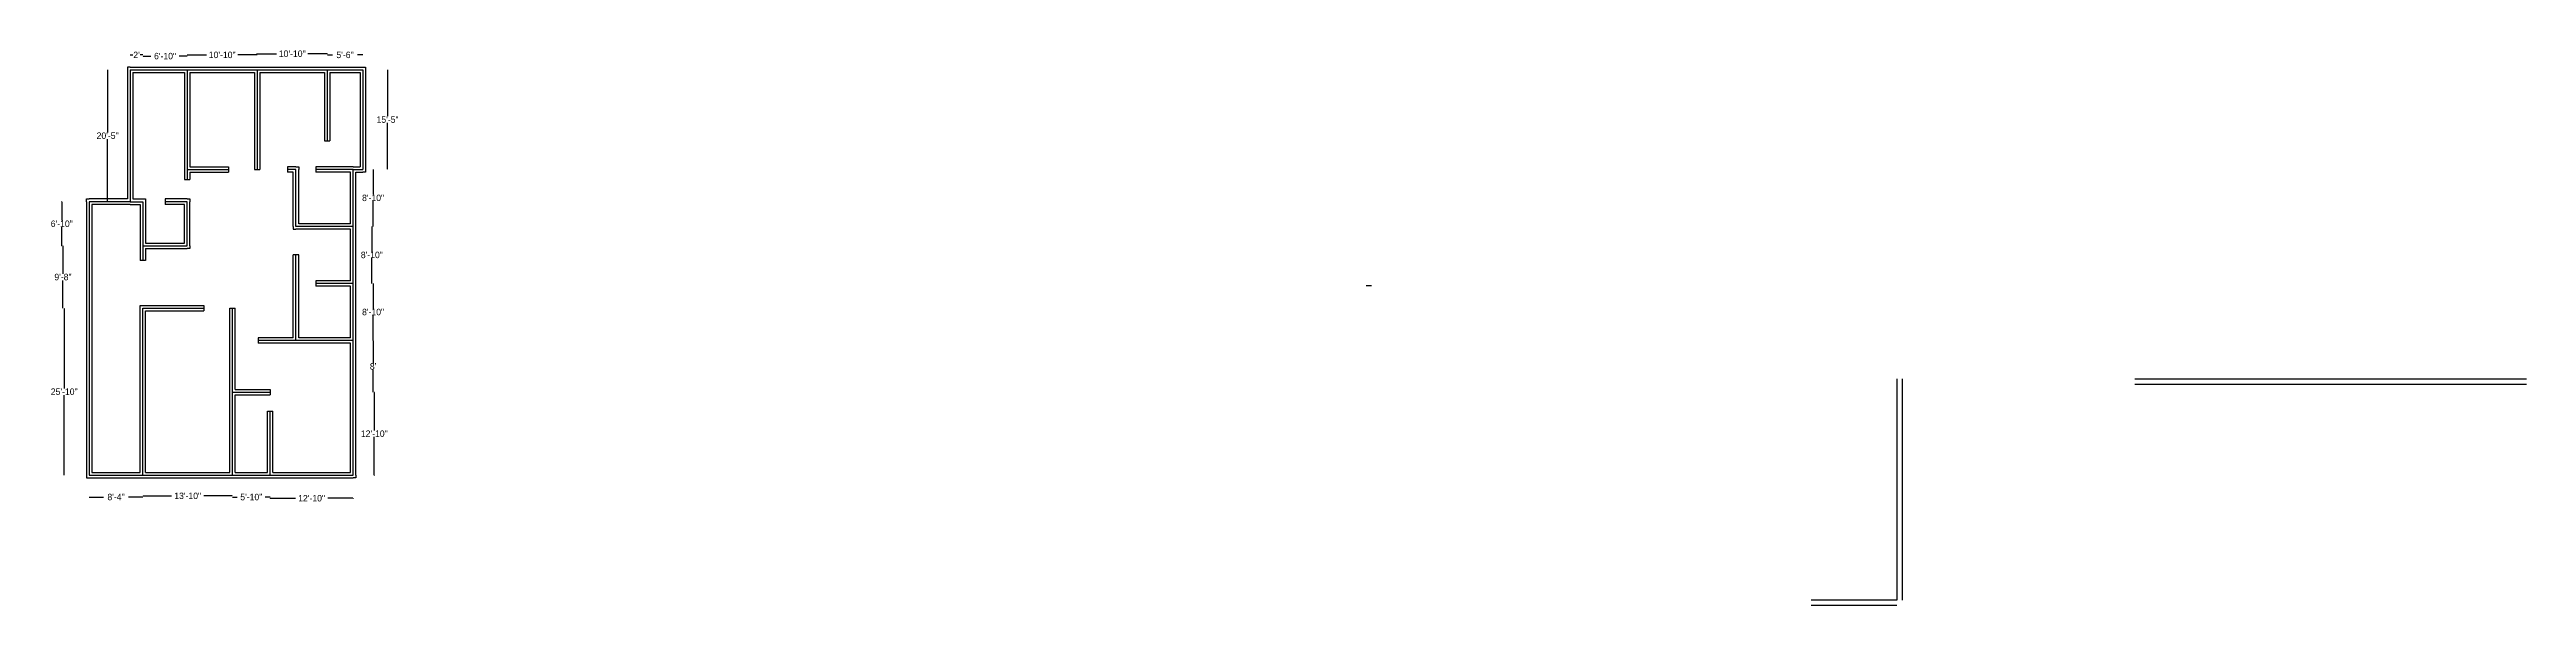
# Model space of a CAD drawing. Header units: inches. Extents: x -2916 to 1681, y 1704 to 2737.
import ezdxf

# ---------------------------------------------------------------- set-up
doc = ezdxf.new("R2010")
doc.units = ezdxf.units.IN
doc.header["$MEASUREMENT"] = 0
doc.dimstyles.get("Standard").update_dxf_attribs({"dimtxt": 12, "dimasz": 0.18, "dimexe": 0.18, "dimexo": 0.0625, "dimgap": 0.09, "dimtad": 0, "dimtih": 1, "dimtoh": 1, "dimdec": 0, "dimzin": 0, "dimdsep": 46, "dimlunit": 4, "dimtxsty": 'Standard', "dimcen": 0, "dimadec": 0, "dimazin": 0, "dimtfac": 1, "dimtdec": 0, "dimtofl": 0, "dimtmove": 0, "dimatfit": 3, "dimfxl": 0, "dimtolj": 1, "dimtzin": 0, "dimarcsym": 0})

# ---------------------------------------------------------------- blocks, each defined once
blk = doc.blocks.new('*D39')
at = {"color": 0, "lineweight": -2}
for p, q in [((-2767.1, 2726.4), (-2767.1, 2726.6)), ((-2766.9, 2726.4), (-2762.2, 2726.4)), ((-2743.3, 2726.4), (-2748, 2726.4)), ((-2743.1, 2726.4), (-2743.1, 2726.6))]:
    blk.add_line(p, q, dxfattribs=at)
at = {"color": 0}
for points in [[(-2766.9, 2726.4), (-2766.9, 2726.4), (-2767.1, 2726.4)], [(-2743.3, 2726.4), (-2743.3, 2726.4), (-2743.1, 2726.4)]]:
    blk.add_solid(points, dxfattribs=at)
at = {"layer": 'Defpoints', "color": 0}
for p in [(-2767.1, 2726.4), (-2767.1, 2698.8), (-2743.1, 2698.8)]:
    blk.add_point(p, dxfattribs=at)
at = {"color": 0, "insert": (-2755.1, 2726.4), "char_height": 12, "attachment_point": 5}
blk.add_mtext("\\A1;2'", dxfattribs=at)
blk = doc.blocks.new('*D40')
at = {"color": 0, "lineweight": -2}
for p, q in [((-2743.1, 2724.2), (-2743.1, 2724.3)), ((-2742.9, 2724.2), (-2728.2, 2724.2)), ((-2661.3, 2724.2), (-2676, 2724.2)), ((-2661.1, 2724.2), (-2661.1, 2724.3))]:
    blk.add_line(p, q, dxfattribs=at)
at = {"color": 0}
for points in [[(-2742.9, 2724.2), (-2742.9, 2724.1), (-2743.1, 2724.2)], [(-2661.3, 2724.2), (-2661.3, 2724.1), (-2661.1, 2724.2)]]:
    blk.add_solid(points, dxfattribs=at)
at = {"layer": 'Defpoints', "color": 0}
for p in [(-2743.1, 2724.2), (-2743.1, 2698.8), (-2661.1, 2698.8)]:
    blk.add_point(p, dxfattribs=at)
at = {"color": 0, "insert": (-2702.1, 2724.2), "char_height": 12, "attachment_point": 5}
blk.add_mtext('\\A1;6\'-10"', dxfattribs=at)
blk = doc.blocks.new('*D41')
at = {"color": 0, "lineweight": -2}
for p, q in [((-2661.1, 2726.4), (-2661.1, 2726.6)), ((-2660.9, 2726.4), (-2625.2, 2726.4)), ((-2531.3, 2726.4), (-2567, 2726.4)), ((-2531.1, 2726.4), (-2531.1, 2726.6))]:
    blk.add_line(p, q, dxfattribs=at)
at = {"color": 0}
for points in [[(-2660.9, 2726.4), (-2660.9, 2726.4), (-2661.1, 2726.4)], [(-2531.3, 2726.4), (-2531.3, 2726.4), (-2531.1, 2726.4)]]:
    blk.add_solid(points, dxfattribs=at)
at = {"layer": 'Defpoints', "color": 0}
for p in [(-2531.1, 2726.4), (-2661.1, 2698.8), (-2531.1, 2698.8)]:
    blk.add_point(p, dxfattribs=at)
at = {"color": 0, "insert": (-2596.1, 2726.4), "char_height": 12, "attachment_point": 5}
blk.add_mtext('\\A1;10\'-10"', dxfattribs=at)
blk = doc.blocks.new('*D42')
at = {"color": 0, "lineweight": -2}
for p, q in [((-2531.1, 2728.6), (-2531.1, 2728.8)), ((-2530.9, 2728.6), (-2495.2, 2728.6)), ((-2401.3, 2728.6), (-2437, 2728.6)), ((-2401.1, 2728.6), (-2401.1, 2728.8))]:
    blk.add_line(p, q, dxfattribs=at)
at = {"color": 0}
for points in [[(-2530.9, 2728.7), (-2530.9, 2728.6), (-2531.1, 2728.6)], [(-2401.3, 2728.7), (-2401.3, 2728.6), (-2401.1, 2728.6)]]:
    blk.add_solid(points, dxfattribs=at)
at = {"layer": 'Defpoints', "color": 0}
for p in [(-2401.1, 2728.6), (-2531.1, 2698.8), (-2401.1, 2698.8)]:
    blk.add_point(p, dxfattribs=at)
at = {"color": 0, "insert": (-2466.1, 2728.6), "char_height": 12, "attachment_point": 5}
blk.add_mtext('\\A1;10\'-10"', dxfattribs=at)
blk = doc.blocks.new('*D43')
at = {"color": 0, "lineweight": -2}
for p, q in [((-2401.1, 2726.4), (-2401.1, 2726.6)), ((-2400.9, 2726.4), (-2391.2, 2726.4)), ((-2335.3, 2726.4), (-2345, 2726.4)), ((-2335.1, 2726.4), (-2335.1, 2726.6))]:
    blk.add_line(p, q, dxfattribs=at)
at = {"color": 0}
for points in [[(-2400.9, 2726.4), (-2400.9, 2726.4), (-2401.1, 2726.4)], [(-2335.3, 2726.4), (-2335.3, 2726.4), (-2335.1, 2726.4)]]:
    blk.add_solid(points, dxfattribs=at)
at = {"layer": 'Defpoints', "color": 0}
for p in [(-2335.1, 2726.4), (-2401.1, 2698.8), (-2335.1, 2698.8)]:
    blk.add_point(p, dxfattribs=at)
at = {"color": 0, "insert": (-2368.1, 2726.4), "char_height": 12, "attachment_point": 5}
blk.add_mtext('\\A1;5\'-6"', dxfattribs=at)
blk = doc.blocks.new('*D44')
at = {"color": 0, "lineweight": -2}
for p, q in [((-2289.2, 2698.8), (-2289, 2698.8)), ((-2289.2, 2698.6), (-2289.2, 2612.4)), ((-2289.2, 2513.9), (-2289.2, 2600.2)), ((-2289.2, 2513.8), (-2289, 2513.8))]:
    blk.add_line(p, q, dxfattribs=at)
at = {"color": 0}
for points in [[(-2289.2, 2698.6), (-2289.1, 2698.6), (-2289.2, 2698.8)], [(-2289.2, 2513.9), (-2289.1, 2513.9), (-2289.2, 2513.8)]]:
    blk.add_solid(points, dxfattribs=at)
at = {"layer": 'Defpoints', "color": 0}
for p in [(-2335.1, 2698.8), (-2335.1, 2513.8), (-2289.2, 2513.8)]:
    blk.add_point(p, dxfattribs=at)
at = {"color": 0, "insert": (-2289.2, 2606.3), "char_height": 12, "attachment_point": 5}
blk.add_mtext('\\A1;15\'-5"', dxfattribs=at)
blk = doc.blocks.new('*D45')
at = {"color": 0, "lineweight": -2}
for p, q in [((-2316, 2513.8), (-2315.9, 2513.8)), ((-2316, 2513.6), (-2316, 2466.9)), ((-2316, 2407.9), (-2316, 2454.7)), ((-2316, 2407.8), (-2315.9, 2407.8))]:
    blk.add_line(p, q, dxfattribs=at)
at = {"color": 0}
for points in [[(-2316.1, 2513.6), (-2316, 2513.6), (-2316, 2513.8)], [(-2316.1, 2407.9), (-2316, 2407.9), (-2316, 2407.8)]]:
    blk.add_solid(points, dxfattribs=at)
at = {"layer": 'Defpoints', "color": 0}
for p in [(-2353.1, 2513.8), (-2353.1, 2407.8), (-2316, 2407.8)]:
    blk.add_point(p, dxfattribs=at)
at = {"color": 0, "insert": (-2316, 2460.8), "char_height": 12, "attachment_point": 5}
blk.add_mtext('\\A1;8\'-10"', dxfattribs=at)
blk = doc.blocks.new('*D46')
at = {"color": 0, "lineweight": -2}
for p, q in [((-2318.3, 2407.8), (-2318.1, 2407.8)), ((-2318.3, 2407.6), (-2318.3, 2360.9)), ((-2318.3, 2301.9), (-2318.3, 2348.7)), ((-2318.3, 2301.8), (-2318.1, 2301.8))]:
    blk.add_line(p, q, dxfattribs=at)
at = {"color": 0}
for points in [[(-2318.3, 2407.6), (-2318.3, 2407.6), (-2318.3, 2407.8)], [(-2318.3, 2301.9), (-2318.3, 2301.9), (-2318.3, 2301.8)]]:
    blk.add_solid(points, dxfattribs=at)
at = {"layer": 'Defpoints', "color": 0}
for p in [(-2353.1, 2407.8), (-2353.1, 2301.8), (-2318.3, 2301.8)]:
    blk.add_point(p, dxfattribs=at)
at = {"color": 0, "insert": (-2318.3, 2354.8), "char_height": 12, "attachment_point": 5}
blk.add_mtext('\\A1;8\'-10"', dxfattribs=at)
blk = doc.blocks.new('*D47')
at = {"color": 0, "lineweight": -2}
for p, q in [((-2316, 2301.8), (-2315.9, 2301.8)), ((-2316, 2301.6), (-2316, 2254.9)), ((-2316, 2195.9), (-2316, 2242.7)), ((-2316, 2195.8), (-2315.9, 2195.8))]:
    blk.add_line(p, q, dxfattribs=at)
at = {"color": 0}
for points in [[(-2316.1, 2301.6), (-2316, 2301.6), (-2316, 2301.8)], [(-2316.1, 2195.9), (-2316, 2195.9), (-2316, 2195.8)]]:
    blk.add_solid(points, dxfattribs=at)
at = {"layer": 'Defpoints', "color": 0}
for p in [(-2353.1, 2301.8), (-2353.1, 2195.8), (-2316, 2195.8)]:
    blk.add_point(p, dxfattribs=at)
at = {"color": 0, "insert": (-2316, 2248.8), "char_height": 12, "attachment_point": 5}
blk.add_mtext('\\A1;8\'-10"', dxfattribs=at)
blk = doc.blocks.new('*D48')
at = {"color": 0, "lineweight": -2}
for p, q in [((-2316, 2195.8), (-2315.9, 2195.8)), ((-2316, 2195.6), (-2316, 2153.9)), ((-2316, 2099.9), (-2316, 2141.7)), ((-2316, 2099.8), (-2315.9, 2099.8))]:
    blk.add_line(p, q, dxfattribs=at)
at = {"color": 0}
for points in [[(-2316.1, 2195.6), (-2316, 2195.6), (-2316, 2195.8)], [(-2316.1, 2099.9), (-2316, 2099.9), (-2316, 2099.8)]]:
    blk.add_solid(points, dxfattribs=at)
at = {"layer": 'Defpoints', "color": 0}
for p in [(-2353.1, 2195.8), (-2316, 2195.8), (-2353.1, 2099.8)]:
    blk.add_point(p, dxfattribs=at)
at = {"color": 0, "insert": (-2316, 2147.8), "char_height": 12, "attachment_point": 5}
blk.add_mtext("\\A1;8'", dxfattribs=at)
blk = doc.blocks.new('*D49')
at = {"color": 0, "lineweight": -2}
for p, q in [((-2313.8, 2099.8), (-2313.6, 2099.8)), ((-2313.8, 2099.6), (-2313.8, 2028.9)), ((-2313.8, 1945.9), (-2313.8, 2016.7)), ((-2313.8, 1945.8), (-2313.6, 1945.8))]:
    blk.add_line(p, q, dxfattribs=at)
at = {"color": 0}
for points in [[(-2313.8, 2099.6), (-2313.8, 2099.6), (-2313.8, 2099.8)], [(-2313.8, 1945.9), (-2313.8, 1945.9), (-2313.8, 1945.8)]]:
    blk.add_solid(points, dxfattribs=at)
at = {"layer": 'Defpoints', "color": 0}
for p in [(-2353.1, 2099.8), (-2353.1, 1945.8), (-2313.8, 1945.8)]:
    blk.add_point(p, dxfattribs=at)
at = {"color": 0, "insert": (-2313.8, 2022.8), "char_height": 12, "attachment_point": 5}
blk.add_mtext('\\A1;12\'-10"', dxfattribs=at)
blk = doc.blocks.new('*D50')
at = {"color": 0, "lineweight": -2}
for p, q in [((-2507.1, 1902.9), (-2507.1, 1902.7)), ((-2506.9, 1902.9), (-2460.2, 1902.9)), ((-2353.3, 1902.9), (-2400, 1902.9)), ((-2353.1, 1902.9), (-2353.1, 1902.7))]:
    blk.add_line(p, q, dxfattribs=at)
at = {"color": 0}
for points in [[(-2506.9, 1902.9), (-2506.9, 1902.8), (-2507.1, 1902.9)], [(-2353.3, 1902.9), (-2353.3, 1902.8), (-2353.1, 1902.9)]]:
    blk.add_solid(points, dxfattribs=at)
at = {"layer": 'Defpoints', "color": 0}
for p in [(-2507.1, 1945.8), (-2353.1, 1945.8), (-2507.1, 1902.9)]:
    blk.add_point(p, dxfattribs=at)
at = {"color": 0, "insert": (-2430.1, 1902.9), "char_height": 12, "attachment_point": 5}
blk.add_mtext('\\A1;12\'-10"', dxfattribs=at)
blk = doc.blocks.new('*D51')
at = {"color": 0, "lineweight": -2}
for p, q in [((-2577.1, 1905.1), (-2577.1, 1904.9)), ((-2576.9, 1905.1), (-2568.2, 1905.1)), ((-2507.3, 1905.1), (-2516, 1905.1)), ((-2507.1, 1905.1), (-2507.1, 1904.9))]:
    blk.add_line(p, q, dxfattribs=at)
at = {"color": 0}
for points in [[(-2576.9, 1905.1), (-2576.9, 1905.1), (-2577.1, 1905.1)], [(-2507.3, 1905.1), (-2507.3, 1905.1), (-2507.1, 1905.1)]]:
    blk.add_solid(points, dxfattribs=at)
at = {"layer": 'Defpoints', "color": 0}
for p in [(-2577.1, 1945.8), (-2507.1, 1945.8), (-2507.1, 1905.1)]:
    blk.add_point(p, dxfattribs=at)
at = {"color": 0, "insert": (-2542.1, 1905.1), "char_height": 12, "attachment_point": 5}
blk.add_mtext('\\A1;5\'-10"', dxfattribs=at)
blk = doc.blocks.new('*D52')
at = {"color": 0, "lineweight": -2}
for p, q in [((-2743.1, 1907.3), (-2743.1, 1907.2)), ((-2742.9, 1907.3), (-2690.2, 1907.3)), ((-2577.3, 1907.3), (-2630, 1907.3)), ((-2577.1, 1907.3), (-2577.1, 1907.2))]:
    blk.add_line(p, q, dxfattribs=at)
at = {"color": 0}
for points in [[(-2742.9, 1907.4), (-2742.9, 1907.3), (-2743.1, 1907.3)], [(-2577.3, 1907.4), (-2577.3, 1907.3), (-2577.1, 1907.3)]]:
    blk.add_solid(points, dxfattribs=at)
at = {"layer": 'Defpoints', "color": 0}
for p in [(-2743.1, 1945.8), (-2577.1, 1945.8), (-2743.1, 1907.3)]:
    blk.add_point(p, dxfattribs=at)
at = {"color": 0, "insert": (-2660.1, 1907.3), "char_height": 12, "attachment_point": 5}
blk.add_mtext('\\A1;13\'-10"', dxfattribs=at)
blk = doc.blocks.new('*D53')
at = {"color": 0, "lineweight": -2}
for p, q in [((-2843.1, 1905.1), (-2843.1, 1904.9)), ((-2842.9, 1905.1), (-2816.2, 1905.1)), ((-2743.3, 1905.1), (-2770, 1905.1)), ((-2743.1, 1905.1), (-2743.1, 1904.9))]:
    blk.add_line(p, q, dxfattribs=at)
at = {"color": 0}
for points in [[(-2842.9, 1905.1), (-2842.9, 1905.1), (-2843.1, 1905.1)], [(-2743.3, 1905.1), (-2743.3, 1905.1), (-2743.1, 1905.1)]]:
    blk.add_solid(points, dxfattribs=at)
at = {"layer": 'Defpoints', "color": 0}
for p in [(-2843.1, 1945.8), (-2743.1, 1945.8), (-2843.1, 1905.1)]:
    blk.add_point(p, dxfattribs=at)
at = {"color": 0, "insert": (-2793.1, 1905.1), "char_height": 12, "attachment_point": 5}
blk.add_mtext('\\A1;8\'-4"', dxfattribs=at)
blk = doc.blocks.new('*D54')
at = {"color": 0, "lineweight": -2}
for p, q in [((-2889.3, 2255.8), (-2889.5, 2255.8)), ((-2889.3, 2255.6), (-2889.3, 2106.9)), ((-2889.3, 1945.9), (-2889.3, 2094.7)), ((-2889.3, 1945.8), (-2889.5, 1945.8))]:
    blk.add_line(p, q, dxfattribs=at)
at = {"color": 0}
for points in [[(-2889.4, 2255.6), (-2889.3, 2255.6), (-2889.3, 2255.8)], [(-2889.4, 1945.9), (-2889.3, 1945.9), (-2889.3, 1945.8)]]:
    blk.add_solid(points, dxfattribs=at)
at = {"layer": 'Defpoints', "color": 0}
for p in [(-2889.3, 2255.8), (-2843.1, 2255.8), (-2843.1, 1945.8)]:
    blk.add_point(p, dxfattribs=at)
at = {"color": 0, "insert": (-2889.3, 2100.8), "char_height": 12, "attachment_point": 5}
blk.add_mtext('\\A1;25\'-10"', dxfattribs=at)
blk = doc.blocks.new('*D55')
at = {"color": 0, "lineweight": -2}
for p, q in [((-2891.6, 2371.8), (-2891.7, 2371.8)), ((-2891.6, 2371.6), (-2891.6, 2319.9)), ((-2891.6, 2255.9), (-2891.6, 2307.7)), ((-2891.6, 2255.8), (-2891.7, 2255.8))]:
    blk.add_line(p, q, dxfattribs=at)
at = {"color": 0}
for points in [[(-2891.6, 2371.6), (-2891.5, 2371.6), (-2891.6, 2371.8)], [(-2891.6, 2255.9), (-2891.5, 2255.9), (-2891.6, 2255.8)]]:
    blk.add_solid(points, dxfattribs=at)
at = {"layer": 'Defpoints', "color": 0}
for p in [(-2843.1, 2371.8), (-2891.6, 2255.8), (-2843.1, 2255.8)]:
    blk.add_point(p, dxfattribs=at)
at = {"color": 0, "insert": (-2891.6, 2313.8), "char_height": 12, "attachment_point": 5}
blk.add_mtext('\\A1;9\'-8"', dxfattribs=at)
blk = doc.blocks.new('*D56')
at = {"color": 0, "lineweight": -2}
for p, q in [((-2893.8, 2453.8), (-2894, 2453.8)), ((-2893.8, 2453.6), (-2893.8, 2418.9)), ((-2893.8, 2371.9), (-2893.8, 2406.7)), ((-2893.8, 2371.8), (-2894, 2371.8))]:
    blk.add_line(p, q, dxfattribs=at)
at = {"color": 0}
for points in [[(-2893.8, 2453.6), (-2893.8, 2453.6), (-2893.8, 2453.8)], [(-2893.8, 2371.9), (-2893.8, 2371.9), (-2893.8, 2371.8)]]:
    blk.add_solid(points, dxfattribs=at)
at = {"layer": 'Defpoints', "color": 0}
for p in [(-2843.1, 2453.8), (-2893.8, 2371.8), (-2843.1, 2371.8)]:
    blk.add_point(p, dxfattribs=at)
at = {"color": 0, "insert": (-2893.8, 2412.8), "char_height": 12, "attachment_point": 5}
blk.add_mtext('\\A1;6\'-10"', dxfattribs=at)
blk = doc.blocks.new('*D57')
at = {"color": 0, "lineweight": -2}
for p, q in [((-2808.7, 2698.8), (-2808.9, 2698.8)), ((-2808.7, 2698.6), (-2808.7, 2582.4)), ((-2808.7, 2453.9), (-2808.7, 2570.2)), ((-2808.7, 2453.8), (-2808.9, 2453.8))]:
    blk.add_line(p, q, dxfattribs=at)
at = {"color": 0}
for points in [[(-2808.7, 2698.6), (-2808.7, 2698.6), (-2808.7, 2698.8)], [(-2808.7, 2453.9), (-2808.7, 2453.9), (-2808.7, 2453.8)]]:
    blk.add_solid(points, dxfattribs=at)
at = {"layer": 'Defpoints', "color": 0}
for p in [(-2808.7, 2698.8), (-2767.1, 2698.8), (-2767.1, 2453.8)]:
    blk.add_point(p, dxfattribs=at)
at = {"color": 0, "insert": (-2808.7, 2576.3), "char_height": 12, "attachment_point": 5}
blk.add_mtext('\\A1;20\'-5"', dxfattribs=at)

msp = doc.modelspace()

# ---------------------------------------------------------------- linework, layer by layer
at = {"color": 0}
for p, q in [((-2767.1, 2703.8), (-2772.1, 2703.8)), ((-2772.1, 2703.8), (-2772.1, 2698.8)), ((-2772.1, 2698.8), (-2772.1, 2458.8)), ((-2767.1, 2703.8), (-2743.1, 2703.8)), ((-2762.1, 2693.8), (-2743.1, 2693.8)), ((-2762.1, 2693.8), (-2762.1, 2458.8)), ((-2743.1, 2703.8), (-2661.1, 2703.8)), ((-2743.1, 2693.8), (-2666.1, 2693.8)), ((-2666.1, 2693.8), (-2666.1, 2513.8)), ((-2661.1, 2703.8), (-2531.1, 2703.8)), ((-2656.1, 2693.8), (-2536.1, 2693.8)), ((-2656.1, 2693.8), (-2656.1, 2518.8)), ((-2536.1, 2693.8), (-2536.1, 2513.8)), ((-2531.1, 2703.8), (-2401.1, 2703.8)), ((-2526.1, 2693.8), (-2406.1, 2693.8)), ((-2526.1, 2693.8), (-2526.1, 2513.8)), ((-2406.1, 2693.8), (-2406.1, 2566.8)), ((-2401.1, 2703.8), (-2335.1, 2703.8)), ((-2396.1, 2693.8), (-2340.1, 2693.8)), ((-2396.1, 2693.8), (-2396.1, 2566.8)), ((-2340.1, 2693.8), (-2340.1, 2518.8)), ((-2335.1, 2703.8), (-2330.1, 2703.8)), ((-2330.1, 2703.8), (-2330.1, 2698.8)), ((-2330.1, 2698.8), (-2330.1, 2513.8)), ((-2406.1, 2566.8), (-2396.1, 2566.8)), ((-2666.1, 2513.8), (-2666.1, 2494.8)), ((-2666.1, 2494.8), (-2656.1, 2494.8)), ((-2656.1, 2518.8), (-2584.1, 2518.8)), ((-2656.1, 2508.8), (-2656.1, 2494.8)), ((-2656.1, 2508.8), (-2584.1, 2508.8)), ((-2584.1, 2518.8), (-2584.1, 2508.8)), ((-2536.1, 2513.8), (-2526.1, 2513.8)), ((-2459.1, 2518.8), (-2474.6, 2518.8)), ((-2474.6, 2518.8), (-2474.6, 2508.8)), ((-2464.1, 2407.8), (-2464.1, 2508.8)), ((-2459.1, 2518.8), (-2454.1, 2518.8)), ((-2454.1, 2518.8), (-2454.1, 2513.8)), ((-2454.1, 2412.8), (-2454.1, 2513.8)), ((-2353.1, 2518.8), (-2422.1, 2518.8)), ((-2422.1, 2518.8), (-2422.1, 2508.8)), ((-2358.1, 2508.8), (-2422.1, 2508.8)), ((-2358.1, 2412.8), (-2358.1, 2508.8)), ((-2353.1, 2518.8), (-2340.1, 2518.8)), ((-2348.1, 2407.8), (-2348.1, 2508.8)), ((-2348.1, 2508.8), (-2335.1, 2508.8)), ((-2330.1, 2508.8), (-2335.1, 2508.8)), ((-2330.1, 2513.8), (-2330.1, 2508.8)), ((-2848.1, 2453.8), (-2848.1, 2458.8)), ((-2848.1, 2458.8), (-2843.1, 2458.8)), ((-2848.1, 2453.8), (-2848.1, 2371.8)), ((-2772.1, 2458.8), (-2843.1, 2458.8)), ((-2767.1, 2448.8), (-2838.1, 2448.8)), ((-2838.1, 2448.8), (-2838.1, 2371.8)), ((-2767.1, 2448.8), (-2748.1, 2448.8)), ((-2762.1, 2458.8), (-2743.1, 2458.8)), ((-2748.1, 2448.8), (-2748.1, 2371.8)), ((-2743.1, 2458.8), (-2738.1, 2458.8)), ((-2738.1, 2458.8), (-2738.1, 2453.8)), ((-2738.1, 2453.8), (-2738.1, 2376.8)), ((-2661.1, 2458.8), (-2702.1, 2458.8)), ((-2702.1, 2458.8), (-2702.1, 2448.8)), ((-2666.1, 2448.8), (-2702.1, 2448.8)), ((-2666.1, 2376.8), (-2666.1, 2448.8)), ((-2661.1, 2458.8), (-2656.1, 2458.8)), ((-2656.1, 2458.8), (-2656.1, 2453.8)), ((-2656.1, 2371.8), (-2656.1, 2453.8)), ((-2464.1, 2407.8), (-2464.1, 2402.7)), ((-2464.1, 2402.7), (-2459.1, 2402.8)), ((-2358.1, 2402.8), (-2459.1, 2402.8)), ((-2358.1, 2412.8), (-2454.1, 2412.8)), ((-2358.1, 2306.8), (-2358.1, 2402.8)), ((-2348.1, 2301.8), (-2348.1, 2407.8)), ((-2848.1, 2371.8), (-2848.1, 2255.8)), ((-2838.1, 2371.8), (-2838.1, 2255.8)), ((-2748.1, 2371.8), (-2748.1, 2344.8)), ((-2738.1, 2344.8), (-2748.1, 2344.8)), ((-2738.1, 2376.8), (-2666.1, 2376.8)), ((-2738.1, 2366.8), (-2661.1, 2366.8)), ((-2738.1, 2366.8), (-2738.1, 2344.8)), ((-2656.1, 2366.8), (-2661.1, 2366.8)), ((-2656.1, 2371.8), (-2656.1, 2366.8)), ((-2464.1, 2200.8), (-2464.1, 2354.8)), ((-2454.1, 2354.8), (-2464.1, 2354.8)), ((-2454.1, 2200.8), (-2454.1, 2354.8)), ((-2358.1, 2306.8), (-2422.1, 2306.8)), ((-2422.1, 2306.8), (-2422.1, 2296.8)), ((-2348.1, 2195.8), (-2348.1, 2301.8)), ((-2848.1, 2255.8), (-2848.1, 1945.8)), ((-2838.1, 2255.8), (-2838.1, 1950.8)), ((-2748.1, 2255.8), (-2748.1, 2260.8)), ((-2748.1, 2260.8), (-2743.1, 2260.8)), ((-2748.1, 1950.8), (-2748.1, 2255.8)), ((-2743.1, 2260.8), (-2630.1, 2260.8)), ((-2630.1, 2260.8), (-2630.1, 2250.8)), ((-2582.1, 2099.8), (-2582.1, 2255.8)), ((-2582.1, 2255.8), (-2572.1, 2255.8)), ((-2572.1, 2104.8), (-2572.1, 2255.8)), ((-2358.1, 2296.8), (-2422.1, 2296.8)), ((-2358.1, 2200.8), (-2358.1, 2296.8)), ((-473.1, 2298.2), (-463.1, 2298.2)), ((-2738.1, 1950.8), (-2738.1, 2250.8)), ((-2738.1, 2250.8), (-2630.1, 2250.8)), ((-2464.1, 2200.8), (-2529.1, 2200.8)), ((-2529.1, 2200.8), (-2529.1, 2190.8)), ((-2459.1, 2190.8), (-2529.1, 2190.8)), ((-2358.1, 2190.8), (-2459.1, 2190.8)), ((-2358.1, 2200.8), (-2454.1, 2200.8)), ((-2358.1, 2099.8), (-2358.1, 2190.8)), ((-2348.1, 2099.8), (-2348.1, 2195.8)), ((511.9, 2124.6), (511.9, 1879.6)), ((521.9, 2124.6), (521.9, 1879.6)), ((953.9, 2124.6), (1680.5, 2124.6)), ((953.9, 2124.6), (1680.5, 2124.6)), ((-2582.1, 1950.8), (-2582.1, 2099.8)), ((-2572.1, 2104.8), (-2507.1, 2104.8)), ((-2572.1, 1950.8), (-2572.1, 2094.8)), ((-2572.1, 2094.8), (-2507.1, 2094.8)), ((-2507.1, 2104.8), (-2507.1, 2094.8)), ((-2358.1, 1950.8), (-2358.1, 2099.8)), ((-2348.1, 1945.8), (-2348.1, 2099.8)), ((953.9, 2114.6), (1680.5, 2114.6)), ((-2512.1, 1950.8), (-2512.1, 2064.8)), ((-2512.1, 2064.8), (-2502.1, 2064.8)), ((-2502.1, 1950.8), (-2502.1, 2064.8)), ((-2848.1, 1945.8), (-2848.1, 1940.8)), ((-2848.1, 1940.8), (-2843.1, 1940.8)), ((-2843.1, 1940.8), (-2743.1, 1940.8)), ((-2843.1, 1940.8), (-2843.1, 1940.8)), ((-2838.1, 1950.8), (-2748.1, 1950.8)), ((-2743.1, 1940.8), (-2577.1, 1940.8)), ((-2738.1, 1950.8), (-2582.1, 1950.8)), ((-2577.1, 1940.8), (-2507.1, 1940.8)), ((-2572.1, 1950.8), (-2512.1, 1950.8)), ((-2507.1, 1940.8), (-2353.1, 1940.8)), ((-2502.1, 1950.8), (-2358.1, 1950.8)), ((-2348.1, 1940.8), (-2353.1, 1940.8)), ((-2348.1, 1945.8), (-2348.1, 1940.8)), ((511.9, 1879.6), (511.9, 1713.7)), ((521.9, 1879.6), (521.9, 1713.7)), ((435.9, 1713.7), (352.9, 1713.7)), ((435.9, 1703.7), (352.9, 1703.7)), ((511.9, 1713.7), (435.9, 1713.7)), ((511.9, 1703.7), (435.9, 1703.7))]:
    msp.add_line(p, q, dxfattribs=at)
at = {"color": 1}
for p, q in [((-2767.1, 2698.8), (-2743.1, 2698.8)), ((-2767.1, 2698.8), (-2767.1, 2453.8)), ((-2743.1, 2698.8), (-2661.1, 2698.8)), ((-2661.1, 2698.8), (-2531.1, 2698.8)), ((-2661.1, 2698.8), (-2661.1, 2513.8)), ((-2531.1, 2698.8), (-2401.1, 2698.8)), ((-2531.1, 2698.8), (-2531.1, 2513.8)), ((-2401.1, 2703.8), (-2335.1, 2703.8)), ((-2401.1, 2698.8), (-2335.1, 2698.8)), ((-2401.1, 2698.8), (-2401.1, 2566.8)), ((-2335.1, 2698.8), (-2335.1, 2513.8)), ((-2330.1, 2698.8), (-2330.1, 2513.8)), ((-2661.1, 2513.8), (-2661.1, 2494.8)), ((-2661.1, 2513.8), (-2584.1, 2513.8)), ((-2459.1, 2513.8), (-2474.6, 2513.8)), ((-2464.1, 2508.8), (-2474.6, 2508.8)), ((-2464.1, 2508.8), (-2474.6, 2508.8)), ((-2459.1, 2407.8), (-2459.1, 2513.8)), ((-2353.1, 2513.8), (-2422.1, 2513.8)), ((-2353.1, 2407.8), (-2353.1, 2513.8)), ((-2353.1, 2513.8), (-2335.1, 2513.8)), ((-2767.1, 2453.8), (-2843.1, 2453.8)), ((-2843.1, 2453.8), (-2843.1, 2371.8)), ((-2767.1, 2453.8), (-2743.1, 2453.8)), ((-2743.1, 2453.8), (-2743.1, 2371.8)), ((-2661.1, 2453.8), (-2702.1, 2453.8)), ((-2661.1, 2371.8), (-2661.1, 2453.8)), ((-2353.1, 2407.8), (-2459.1, 2407.8)), ((-2353.1, 2301.8), (-2353.1, 2407.8)), ((-2843.1, 2371.8), (-2843.1, 2255.8)), ((-2743.1, 2371.8), (-2661.1, 2371.8)), ((-2743.1, 2371.8), (-2743.1, 2344.8)), ((-2459.1, 2195.8), (-2459.1, 2354.8)), ((-2353.1, 2301.8), (-2422.1, 2301.8)), ((-2353.1, 2195.8), (-2353.1, 2301.8)), ((-2843.1, 2255.8), (-2843.1, 1945.8)), ((-2743.1, 1945.8), (-2743.1, 2255.8)), ((-2743.1, 2255.8), (-2630.1, 2255.8)), ((-2577.1, 2099.8), (-2577.1, 2255.8)), ((-2459.1, 2195.8), (-2529.1, 2195.8)), ((-2353.1, 2195.8), (-2459.1, 2195.8)), ((-2353.1, 2099.8), (-2353.1, 2195.8)), ((-2577.1, 1945.8), (-2577.1, 2099.8)), ((-2577.1, 2099.8), (-2507.1, 2099.8)), ((-2353.1, 1945.8), (-2353.1, 2099.8)), ((-2507.1, 1945.8), (-2507.1, 2064.8)), ((-2843.1, 1945.8), (-2743.1, 1945.8)), ((-2838.1, 1950.8), (-2748.1, 1950.8)), ((-2838.1, 1950.8), (-2748.1, 1950.8)), ((-2743.1, 1945.8), (-2577.1, 1945.8)), ((-2577.1, 1945.8), (-2507.1, 1945.8)), ((-2507.1, 1945.8), (-2353.1, 1945.8))]:
    msp.add_line(p, q, dxfattribs=at)
msp.add_line((-2464.1, 2508.8), (-2474.6, 2508.8))

# ---------------------------------------------------------------- dimensions: what is measured, and where the dimension line sits
at = {"color": 0}
for p1, p2, distance, picture, middle in [((-2743.1, 2698.8), (-2767.1, 2698.8), -27.6, '*D39', (-2755.1, 2726.4)), ((-2661.1, 2698.8), (-2743.1, 2698.8), -25.4, '*D40', (-2702.1, 2724.2)), ((-2661.1, 2698.8), (-2531.1, 2698.8), 27.6, '*D41', (-2596.1, 2726.4)), ((-2531.1, 2698.8), (-2401.1, 2698.8), 29.9, '*D42', (-2466.1, 2728.6)), ((-2401.1, 2698.8), (-2335.1, 2698.8), 27.6, '*D43', (-2368.1, 2726.4)), ((-2767.1, 2453.8), (-2767.1, 2698.8), 41.6, '*D57', (-2808.7, 2576.3)), ((-2335.1, 2698.8), (-2335.1, 2513.8), 45.9, '*D44', (-2289.2, 2606.3)), ((-2353.1, 2513.8), (-2353.1, 2407.8), 37, '*D45', (-2316, 2460.8)), ((-2843.1, 2453.8), (-2843.1, 2371.8), -50.7, '*D56', (-2893.8, 2412.8)), ((-2353.1, 2407.8), (-2353.1, 2301.8), 34.8, '*D46', (-2318.3, 2354.8)), ((-2843.1, 2371.8), (-2843.1, 2255.8), -48.5, '*D55', (-2891.6, 2313.8)), ((-2353.1, 2301.8), (-2353.1, 2195.8), 37, '*D47', (-2316, 2248.8)), ((-2843.1, 1945.8), (-2843.1, 2255.8), 46.2, '*D54', (-2889.3, 2100.8)), ((-2353.1, 2099.8), (-2353.1, 2195.8), -37, '*D48', (-2316, 2147.8)), ((-2353.1, 2099.8), (-2353.1, 1945.8), 39.3, '*D49', (-2313.8, 2022.8)), ((-2743.1, 1945.8), (-2843.1, 1945.8), 40.7, '*D53', (-2793.1, 1905.1)), ((-2577.1, 1945.8), (-2743.1, 1945.8), 38.4, '*D52', (-2660.1, 1907.3)), ((-2577.1, 1945.8), (-2507.1, 1945.8), -40.7, '*D51', (-2542.1, 1905.1)), ((-2353.1, 1945.8), (-2507.1, 1945.8), 42.9, '*D50', (-2430.1, 1902.9))]:
    dim = msp.add_aligned_dim(p1=p1, p2=p2, distance=distance, dimstyle='Standard', dxfattribs=at)
    dim.commit()
    dim.dimension.update_dxf_attribs({"geometry": picture, "text_midpoint": middle})

doc.saveas('drawing.dxf')
